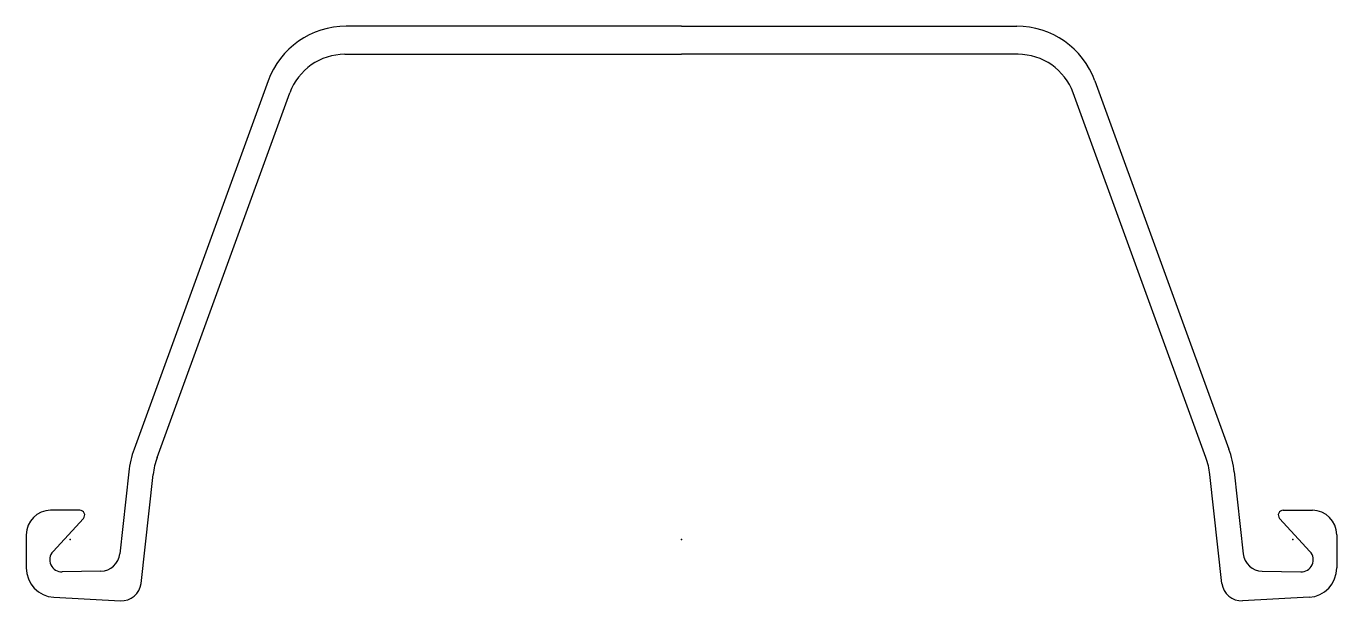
# Model space of a CAD drawing. Extents: x -18 to 518, y -25 to 210.
import ezdxf

# ---------------------------------------------------------------- set-up
doc = ezdxf.new("R2010")
doc.units = 0
doc.header["$MEASUREMENT"] = 0
doc.layers.get('0').update_dxf_attribs({"color": 5, "linetype": 'CONTINUOUS'})

msp = doc.modelspace()

# ---------------------------------------------------------------- linework, layer by layer
at = {"linetype": 'Continuous'}
for p, q in [((250, 210), (112.87132, 210)), ((250, 210), (387.12869, 210)), ((112.32701, 198.5), (250, 198.5)), ((387.67297, 198.5), (250, 198.5)), ((80.91982, 187.62331), (26.1012, 36.93151)), ((35.48837, 33.50611), (89.77346, 182.70592)), ((464.51163, 33.50611), (410.22653, 182.70592)), ((419.0802, 187.62331), (473.8988, 36.93151)), ((23.93297, 27.64826), (20.23, -5.87842)), ((476.06702, 27.64826), (479.76999, -5.87842)), ((28.91346, -18.02344), (33.86354, 26.55931)), ((471.08655, -18.02344), (466.13644, 26.55931)), ((3.89709, 11.92), (-8.04, 11.92)), ((496.10291, 11.92), (508.04001, 11.92)), ((-7.08159, -4.94428), (5.3678, 8.56464)), ((507.0816, -4.94428), (494.6322, 8.56464)), ((-18.04, 1.92), (-18.04, -11.70055)), ((518.03998, 1.92), (518.03998, -11.70055)), ((12.44759, -12.99838), (-3.29904, -13.33157)), ((487.5524, -12.99838), (503.29904, -13.33157)), ((-6.67657, -23.68365), (20.53794, -25.12935)), ((506.67657, -23.68365), (479.46207, -25.12935))]:
    msp.add_line(p, q, dxfattribs=at)
for centre, radius, start, end in [((112.87132, 176), 34, 90, 160.00965), ((387.12869, 176), 34, 19.99035, 90), ((112.32701, 174.5), 24, 90, 160.00651), ((387.67297, 174.5), 24, 19.99348, 90), ((63.6912, 23.25703), 40, 160.00964, 173.69732), ((63.68031, 23.24871), 30, 160.00651, 173.66433), ((436.31967, 23.24871), 30, 6.33567, 19.99348), ((436.30881, 23.25703), 40, 6.30269, 19.99037), ((-8.04, 1.92), 10, 90, 180), ((3.89709, 9.92), 2, 317.33731, 90), ((496.10291, 9.92), 2, 90, 222.66286), ((508.04001, 1.92), 10, 0, 90), ((-3.40481, -8.33269), 5, 137.3373, 271.21217), ((503.40482, -8.33269), 5, 268.78783, 42.66263), ((12.27835, -5.00017), 8, 271.21217, 353.69732), ((487.72165, -5.00017), 8, 186.30267, 268.78774), ((-6.04, -11.70055), 12, 180, 266.95917), ((506.04001, -11.70055), 12, 273.04081, 0), ((20.96232, -17.14061), 8, 266.95917, 353.66434), ((479.03769, -17.14061), 8, 186.33566, 273.04081)]:
    msp.add_arc(centre, radius, start, end, dxfattribs=at)
for p in [(0, 0), (250, 0), (500, 0)]:
    msp.add_point(p, dxfattribs=at)

doc.saveas('drawing.dxf')
